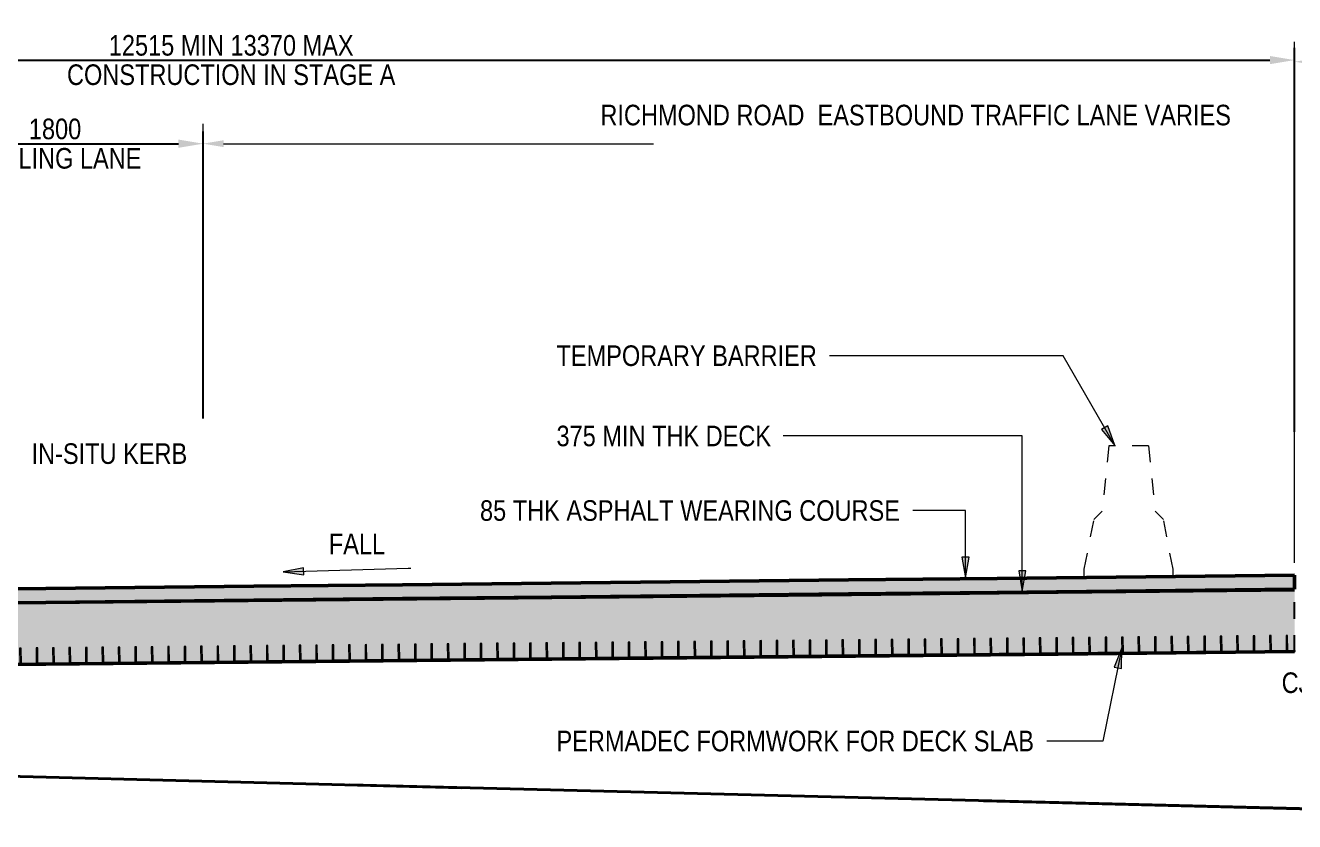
# Model space of a CAD drawing. Header units: metres. Extents: x -1693 to -1567, y 3 to 23.
# Drawn here: x -1685.65 to -1677.93, y 17.95 to 22.79 of the extents above; entities that cross this region are included whole.
import ezdxf

# ---------------------------------------------------------------- set-up
doc = ezdxf.new("R2010")
doc.units = ezdxf.units.M
doc.linetypes.add('DASHED2', pattern=[9.525, 6.35, -3.175])
doc.linetypes.add('JacobsDash', pattern=[0.0045, 0.003, -0.0015])
doc.layers.get('Defpoints').update_dxf_attribs({"color": 41})
for name, color, linetype, lineweight in [('D-BDGE', 7, 'Continuous', 13), ('D-BDGE-FLOOR', 7, 'Continuous', 50), ('D-BDGE-FLOOR-HID', 7, 'JacobsDash', 18), ('D-BDGE-FLOOR-PAT', 7, 'Continuous', 50), ('D-ENHA-TEXT', 7, 'Continuous', 9), ('D-ENHA-TEXT-DIMS', 7, 'Continuous', 9), ('Toposolid', 7, 'Continuous', 9)]:
    doc.layers.add(name, color=color, linetype=linetype, lineweight=lineweight)
doc.layers.add('D-BDGE-FRAMING', color=7, linetype='Continuous', lineweight=13, true_color=0x8c8cc6)
doc.styles.add('Arial Narrow', font='ARIALN.TTF', dxfattribs={"height": 0.125})
doc.dimstyles.new('____ddd____', dxfattribs={"dimscale": 0.3048, "dimtxt": 0.127929, "dimasz": 0.492126, "dimexe": 0.246063, "dimexo": 0.164042, "dimgap": 0.082021, "dimtad": 1, "dimdec": 0, "dimlfac": 1000, "dimzin": 0, "dimdsep": 46, "dimtxsty": 'Arial Narrow', "dimsah": 1, "dimcen": 0.09, "dimaunit": 1, "dimadec": 4, "dimazin": 0, "dimtfac": 1, "dimtdec": 4, "dimtix": 1, "dimtmove": 0, "dimatfit": 3, "dimfxl": 1, "dimtvp": 1, "dimtolj": 1, "dimtzin": 0, "dimarcsym": 2})
doc.dimstyles.new('Dimension_Standard_O__mm_', dxfattribs={"dimscale": 0.3048, "dimtxt": 0.127929, "dimasz": 0.410105, "dimexe": 0.393701, "dimexo": 0.246063, "dimgap": 0.246063, "dimtad": 1, "dimdec": 0, "dimlfac": 1000, "dimzin": 0, "dimdsep": 46, "dimtxsty": 'Arial Narrow', "dimsah": 1, "dimcen": 0.09, "dimaunit": 1, "dimadec": 4, "dimazin": 0, "dimtfac": 1, "dimtdec": 4, "dimtix": 1, "dimtmove": 0, "dimatfit": 3, "dimfxl": 1, "dimtvp": 1, "dimtfill": 1, "dimtolj": 1, "dimtzin": 0, "dimlwd": 18, "dimlwe": 18, "dimarcsym": 2})
doc.dimstyles.new('Dimension_Standard_O__mm__2', dxfattribs={"dimscale": 0.3048, "dimtxt": 0.127929, "dimasz": 0.410105, "dimexe": 0.393701, "dimexo": 0.246063, "dimgap": 0.246063, "dimtad": 1, "dimdec": 0, "dimlfac": 1000, "dimzin": 0, "dimdsep": 46, "dimtxsty": 'Arial Narrow', "dimsah": 1, "dimcen": 0.09, "dimaunit": 1, "dimadec": 4, "dimazin": 0, "dimtfac": 1, "dimtdec": 4, "dimtix": 1, "dimtmove": 2, "dimatfit": 3, "dimfxl": 1, "dimtvp": 1, "dimtfill": 1, "dimtolj": 1, "dimtzin": 0, "dimlwd": 18, "dimlwe": 18, "dimarcsym": 2})

# ---------------------------------------------------------------- blocks, each defined once
blk = doc.blocks.new('T2DPAA-T2D-PWA-GE-M3D-100001_RockLevels_rvt-1-DRG-2871022 - SECTION 1')
at = {"layer": 'Toposolid', "true_color": 0x8000ff}
blk.add_hatch(color=190, dxfattribs=at).paths.add_polyline_path([(-1675.9625, 17.9468), (-1674.1796, 17.9847), (-1664.3281, 18.4699), (-1659.2964, 18.4138), (-1656.9158, 18.4274), (-1653.7706, 18.5171), (-1653.7706, 18.5176), (-1656.9159, 18.4284), (-1659.3147, 18.415), (-1664.3338, 18.471), (-1674.1999, 17.9847), (-1675.9625, 17.9478), (-1677.3317, 18.0114), (-1689.3488, 18.3138), (-1691.2278, 18.7594), (-1693.0502, 18.1242), (-1693.0502, 18.1235), (-1691.2277, 18.7585), (-1689.3473, 18.3124), (-1677.3292, 18.0104), (-1675.9625, 17.9468)])
at = {"layer": 'Toposolid', "lineweight": 5, "true_color": 0x8000ff}
blk.add_hatch(color=190, dxfattribs=at).paths.add_polyline_path([(-1677.3308, 18.0114), (-1677.3394, 18.0119), (-1683.2303, 18.1597)])
at = {"layer": 'Toposolid', "color": 190, "linetype": 'DASHED2', "lineweight": 40, "true_color": 0x8000ff}
for p, q in [((-1677.3309, 18.0114), (-1689.3473, 18.3134)), ((-1689.3473, 18.3124), (-1677.3309, 18.0104))]:
    blk.add_line(p, q, dxfattribs=at)
blk = doc.blocks.new('07_STR_DPS_PermadecPanel - 07_STR_DPS_PermadecPanel-5973118-DRG-2871022 - SECTION 1')
at = {"layer": 'D-BDGE-FRAMING', "color": 7}
for p, q in [((-1685.6767, 19.0013), (-1685.6867, 19.0012)), ((-1685.6867, 19.0012), (-1685.6858, 18.9082)), ((-1685.6758, 18.9083), (-1685.6767, 19.0013)), ((-1685.5767, 19.0023), (-1685.5867, 19.0022)), ((-1685.5867, 19.0022), (-1685.5858, 18.9092)), ((-1685.5758, 18.9093), (-1685.5767, 19.0023)), ((-1685.4767, 19.0033), (-1685.4867, 19.0032)), ((-1685.4867, 19.0032), (-1685.4858, 18.9102)), ((-1685.4758, 18.9103), (-1685.4767, 19.0033)), ((-1685.3767, 19.0043), (-1685.3867, 19.0042)), ((-1685.3867, 19.0042), (-1685.3858, 18.9112)), ((-1685.3758, 18.9113), (-1685.3767, 19.0043)), ((-1685.2767, 19.0053), (-1685.2867, 19.0052)), ((-1685.2867, 19.0052), (-1685.2858, 18.9122)), ((-1685.2758, 18.9123), (-1685.2767, 19.0053)), ((-1685.1767, 19.0063), (-1685.1867, 19.0062)), ((-1685.1867, 19.0062), (-1685.1858, 18.9132)), ((-1685.1758, 18.9133), (-1685.1767, 19.0063)), ((-1685.6858, 18.9082), (-1685.7308, 18.9078)), ((-1685.5858, 18.9092), (-1685.6758, 18.9083)), ((-1685.4858, 18.9102), (-1685.5758, 18.9093)), ((-1685.3858, 18.9112), (-1685.4758, 18.9103)), ((-1685.2858, 18.9122), (-1685.3758, 18.9113)), ((-1685.1858, 18.9132), (-1685.2758, 18.9123)), ((-1685.1308, 18.9138), (-1685.1758, 18.9133)), ((-1685.1308, 18.9078), (-1685.1308, 18.9138)), ((-1685.7308, 18.9078), (-1685.7307, 18.9018)), ((-1685.7307, 18.9018), (-1685.1308, 18.9078))]:
    blk.add_line(p, q, dxfattribs=at)
blk = doc.blocks.new('07_STR_DPS_PermadecPanel - 07_STR_DPS_PermadecPanel-5973119-DRG-2871022 - SECTION 1')
at = {"layer": 'D-BDGE-FRAMING', "color": 7}
for p, q in [((-1685.0767, 19.0073), (-1685.0867, 19.0072)), ((-1685.0867, 19.0072), (-1685.0858, 18.9142)), ((-1685.0758, 18.9143), (-1685.0767, 19.0073)), ((-1684.9767, 19.0083), (-1684.9867, 19.0082)), ((-1684.9867, 19.0082), (-1684.9858, 18.9152)), ((-1684.9758, 18.9153), (-1684.9767, 19.0083)), ((-1684.8767, 19.0093), (-1684.8867, 19.0092)), ((-1684.8867, 19.0092), (-1684.8858, 18.9162)), ((-1684.8758, 18.9163), (-1684.8767, 19.0093)), ((-1684.7767, 19.0103), (-1684.7867, 19.0102)), ((-1684.7867, 19.0102), (-1684.7858, 18.9172)), ((-1684.7758, 18.9173), (-1684.7767, 19.0103)), ((-1684.6767, 19.0113), (-1684.6867, 19.0112)), ((-1684.6867, 19.0112), (-1684.6858, 18.9182)), ((-1684.6758, 18.9183), (-1684.6767, 19.0113)), ((-1684.5767, 19.0123), (-1684.5867, 19.0122)), ((-1684.5867, 19.0122), (-1684.5858, 18.9192)), ((-1684.5758, 18.9193), (-1684.5767, 19.0123)), ((-1685.0858, 18.9142), (-1685.1308, 18.9138)), ((-1685.1308, 18.9138), (-1685.1307, 18.9078)), ((-1685.1307, 18.9078), (-1684.5308, 18.9138)), ((-1684.9858, 18.9152), (-1685.0758, 18.9143)), ((-1684.8858, 18.9162), (-1684.9758, 18.9153)), ((-1684.7858, 18.9172), (-1684.8758, 18.9163)), ((-1684.6858, 18.9182), (-1684.7758, 18.9173)), ((-1684.5858, 18.9192), (-1684.6758, 18.9183)), ((-1684.5308, 18.9198), (-1684.5758, 18.9193)), ((-1684.5308, 18.9138), (-1684.5308, 18.9198))]:
    blk.add_line(p, q, dxfattribs=at)
blk = doc.blocks.new('07_STR_DPS_PermadecPanel - 07_STR_DPS_PermadecPanel-5973120-DRG-2871022 - SECTION 1')
at = {"layer": 'D-BDGE-FRAMING', "color": 7}
for p, q in [((-1684.4767, 19.0133), (-1684.4867, 19.0132)), ((-1684.4867, 19.0132), (-1684.4858, 18.9202)), ((-1684.4758, 18.9203), (-1684.4767, 19.0133)), ((-1684.3767, 19.0143), (-1684.3867, 19.0142)), ((-1684.3867, 19.0142), (-1684.3858, 18.9212)), ((-1684.3758, 18.9213), (-1684.3767, 19.0143)), ((-1684.2767, 19.0153), (-1684.2867, 19.0152)), ((-1684.2867, 19.0152), (-1684.2858, 18.9222)), ((-1684.2758, 18.9223), (-1684.2767, 19.0153)), ((-1684.1767, 19.0163), (-1684.1867, 19.0162)), ((-1684.1867, 19.0162), (-1684.1858, 18.9232)), ((-1684.1758, 18.9233), (-1684.1767, 19.0163)), ((-1684.0767, 19.0173), (-1684.0867, 19.0172)), ((-1684.0867, 19.0172), (-1684.0858, 18.9242)), ((-1684.0758, 18.9243), (-1684.0767, 19.0173)), ((-1683.9767, 19.0183), (-1683.9867, 19.0182)), ((-1683.9867, 19.0182), (-1683.9858, 18.9252)), ((-1683.9758, 18.9253), (-1683.9767, 19.0183)), ((-1684.4858, 18.9202), (-1684.5308, 18.9197)), ((-1684.5308, 18.9197), (-1684.5307, 18.9137)), ((-1684.5307, 18.9137), (-1683.9308, 18.9197)), ((-1684.3858, 18.9212), (-1684.4758, 18.9203)), ((-1684.2858, 18.9222), (-1684.3758, 18.9213)), ((-1684.1858, 18.9232), (-1684.2758, 18.9223)), ((-1684.0858, 18.9242), (-1684.1758, 18.9233)), ((-1683.9858, 18.9252), (-1684.0758, 18.9243)), ((-1683.9308, 18.9257), (-1683.9758, 18.9253)), ((-1683.9308, 18.9197), (-1683.9308, 18.9257))]:
    blk.add_line(p, q, dxfattribs=at)
blk = doc.blocks.new('07_STR_DPS_PermadecPanel - 07_STR_DPS_PermadecPanel-V7-DRG-2871022 - SECTION 1')
at = {"layer": 'D-BDGE-FRAMING', "color": 7}
for p, q in [((-1683.8767, 19.0193), (-1683.8867, 19.0192)), ((-1683.8867, 19.0192), (-1683.8858, 18.9262)), ((-1683.8758, 18.9263), (-1683.8767, 19.0193)), ((-1683.7767, 19.0203), (-1683.7867, 19.0202)), ((-1683.7867, 19.0202), (-1683.7858, 18.9272)), ((-1683.7758, 18.9273), (-1683.7767, 19.0203)), ((-1683.6767, 19.0212), (-1683.6867, 19.0211)), ((-1683.6867, 19.0211), (-1683.6858, 18.9282)), ((-1683.6758, 18.9283), (-1683.6767, 19.0212)), ((-1683.5767, 19.0222), (-1683.5867, 19.0221)), ((-1683.5867, 19.0221), (-1683.5858, 18.9292)), ((-1683.5758, 18.9293), (-1683.5767, 19.0222)), ((-1683.4767, 19.0232), (-1683.4867, 19.0231)), ((-1683.4867, 19.0231), (-1683.4858, 18.9301)), ((-1683.4758, 18.9302), (-1683.4767, 19.0232)), ((-1683.3767, 19.0242), (-1683.3867, 19.0241)), ((-1683.3867, 19.0241), (-1683.3858, 18.9311)), ((-1683.3758, 18.9312), (-1683.3767, 19.0242)), ((-1683.8858, 18.9262), (-1683.9308, 18.9257)), ((-1683.9308, 18.9257), (-1683.9307, 18.9197)), ((-1683.9307, 18.9197), (-1683.3307, 18.9257)), ((-1683.7858, 18.9272), (-1683.8758, 18.9263)), ((-1683.6858, 18.9282), (-1683.7758, 18.9273)), ((-1683.5858, 18.9292), (-1683.6758, 18.9283)), ((-1683.4858, 18.9301), (-1683.5758, 18.9293)), ((-1683.3858, 18.9311), (-1683.4758, 18.9302)), ((-1683.3308, 18.9317), (-1683.3758, 18.9312)), ((-1683.3307, 18.9257), (-1683.3308, 18.9317))]:
    blk.add_line(p, q, dxfattribs=at)
blk = doc.blocks.new('07_STR_DPS_PermadecPanel - 07_STR_DPS_PermadecPanel-5973121-DRG-2871022 - SECTION 1')
at = {"layer": 'D-BDGE-FRAMING', "color": 7}
for p, q in [((-1683.2767, 19.0254), (-1683.2867, 19.0253)), ((-1683.2867, 19.0253), (-1683.2858, 18.9323)), ((-1683.2758, 18.9324), (-1683.2767, 19.0254)), ((-1683.1767, 19.0264), (-1683.1867, 19.0263)), ((-1683.1867, 19.0263), (-1683.1858, 18.9333)), ((-1683.1758, 18.9334), (-1683.1767, 19.0264)), ((-1683.0767, 19.0274), (-1683.0867, 19.0273)), ((-1683.0867, 19.0273), (-1683.0858, 18.9343)), ((-1683.0758, 18.9344), (-1683.0767, 19.0274)), ((-1682.9767, 19.0284), (-1682.9867, 19.0283)), ((-1682.9867, 19.0283), (-1682.9858, 18.9353)), ((-1682.9758, 18.9354), (-1682.9767, 19.0284)), ((-1682.8767, 19.0294), (-1682.8867, 19.0293)), ((-1682.8867, 19.0293), (-1682.8858, 18.9363)), ((-1682.8758, 18.9364), (-1682.8767, 19.0294)), ((-1682.7767, 19.0304), (-1682.7867, 19.0303)), ((-1682.7867, 19.0303), (-1682.7858, 18.9373)), ((-1682.7758, 18.9374), (-1682.7767, 19.0304)), ((-1683.2858, 18.9323), (-1683.3308, 18.9318)), ((-1683.3308, 18.9318), (-1683.3307, 18.9258)), ((-1683.3307, 18.9258), (-1682.7307, 18.9318)), ((-1683.1858, 18.9333), (-1683.2758, 18.9324)), ((-1683.0858, 18.9343), (-1683.1758, 18.9334)), ((-1682.9858, 18.9353), (-1683.0758, 18.9344)), ((-1682.8858, 18.9363), (-1682.9758, 18.9354)), ((-1682.7858, 18.9373), (-1682.8758, 18.9364)), ((-1682.7308, 18.9378), (-1682.7758, 18.9374)), ((-1682.7307, 18.9318), (-1682.7308, 18.9378))]:
    blk.add_line(p, q, dxfattribs=at)
blk = doc.blocks.new('07_STR_DPS_PermadecPanel - 07_STR_DPS_PermadecPanel-5973122-DRG-2871022 - SECTION 1')
at = {"layer": 'D-BDGE-FRAMING', "color": 7}
for p, q in [((-1682.6767, 19.0313), (-1682.6867, 19.0312)), ((-1682.6867, 19.0312), (-1682.6858, 18.9382)), ((-1682.6758, 18.9383), (-1682.6767, 19.0313)), ((-1682.5767, 19.0323), (-1682.5867, 19.0322)), ((-1682.5867, 19.0322), (-1682.5858, 18.9392)), ((-1682.5758, 18.9393), (-1682.5767, 19.0323)), ((-1682.4767, 19.0333), (-1682.4867, 19.0332)), ((-1682.4867, 19.0332), (-1682.4858, 18.9402)), ((-1682.4758, 18.9403), (-1682.4767, 19.0333)), ((-1682.3767, 19.0343), (-1682.3867, 19.0342)), ((-1682.3867, 19.0342), (-1682.3858, 18.9412)), ((-1682.3758, 18.9413), (-1682.3767, 19.0343)), ((-1682.2767, 19.0353), (-1682.2867, 19.0352)), ((-1682.2867, 19.0352), (-1682.2858, 18.9422)), ((-1682.2758, 18.9423), (-1682.2767, 19.0353)), ((-1682.1767, 19.0363), (-1682.1867, 19.0362)), ((-1682.1867, 19.0362), (-1682.1858, 18.9432)), ((-1682.1758, 18.9433), (-1682.1767, 19.0363)), ((-1682.6858, 18.9382), (-1682.7308, 18.9378)), ((-1682.7308, 18.9378), (-1682.7307, 18.9318)), ((-1682.7307, 18.9318), (-1682.1307, 18.9378)), ((-1682.5858, 18.9392), (-1682.6758, 18.9383)), ((-1682.4858, 18.9402), (-1682.5758, 18.9393)), ((-1682.3858, 18.9412), (-1682.4758, 18.9403)), ((-1682.2858, 18.9422), (-1682.3758, 18.9413)), ((-1682.1858, 18.9432), (-1682.2758, 18.9423)), ((-1682.1308, 18.9438), (-1682.1758, 18.9433)), ((-1682.1307, 18.9378), (-1682.1308, 18.9438))]:
    blk.add_line(p, q, dxfattribs=at)
blk = doc.blocks.new('07_STR_DPS_PermadecPanel - 07_STR_DPS_PermadecPanel-V8-DRG-2871022 - SECTION 1')
at = {"layer": 'D-BDGE-FRAMING', "color": 7}
for p, q in [((-1682.0767, 19.0373), (-1682.0867, 19.0372)), ((-1682.0867, 19.0372), (-1682.0858, 18.9442)), ((-1682.0758, 18.9443), (-1682.0767, 19.0373)), ((-1681.9767, 19.0383), (-1681.9867, 19.0382)), ((-1681.9867, 19.0382), (-1681.9858, 18.9452)), ((-1681.9758, 18.9453), (-1681.9767, 19.0383)), ((-1681.8767, 19.0393), (-1681.8867, 19.0392)), ((-1681.8867, 19.0392), (-1681.8858, 18.9462)), ((-1681.8758, 18.9463), (-1681.8767, 19.0393)), ((-1681.7767, 19.0403), (-1681.7867, 19.0402)), ((-1681.7867, 19.0402), (-1681.7858, 18.9472)), ((-1681.7758, 18.9473), (-1681.7767, 19.0403)), ((-1681.6767, 19.0413), (-1681.6867, 19.0412)), ((-1681.6867, 19.0412), (-1681.6858, 18.9482)), ((-1681.6758, 18.9483), (-1681.6767, 19.0413)), ((-1681.5767, 19.0423), (-1681.5867, 19.0422)), ((-1681.5867, 19.0422), (-1681.5858, 18.9492)), ((-1681.5758, 18.9493), (-1681.5767, 19.0423)), ((-1682.0858, 18.9442), (-1682.1308, 18.9438)), ((-1682.1308, 18.9438), (-1682.1307, 18.9378)), ((-1682.1307, 18.9378), (-1681.5307, 18.9438)), ((-1681.9858, 18.9452), (-1682.0758, 18.9443)), ((-1681.8858, 18.9462), (-1681.9758, 18.9453)), ((-1681.7858, 18.9472), (-1681.8758, 18.9463)), ((-1681.6858, 18.9482), (-1681.7758, 18.9473)), ((-1681.5858, 18.9492), (-1681.6758, 18.9483)), ((-1681.5308, 18.9498), (-1681.5758, 18.9493)), ((-1681.5307, 18.9438), (-1681.5308, 18.9498))]:
    blk.add_line(p, q, dxfattribs=at)
blk = doc.blocks.new('07_STR_DPS_PermadecPanel - 07_STR_DPS_PermadecPanel-5973123-DRG-2871022 - SECTION 1')
at = {"layer": 'D-BDGE-FRAMING', "color": 7}
for p, q in [((-1681.4767, 19.0435), (-1681.4867, 19.0434)), ((-1681.4867, 19.0434), (-1681.4858, 18.9504)), ((-1681.4758, 18.9505), (-1681.4767, 19.0435)), ((-1681.3767, 19.0445), (-1681.3867, 19.0444)), ((-1681.3867, 19.0444), (-1681.3858, 18.9514)), ((-1681.3758, 18.9515), (-1681.3767, 19.0445)), ((-1681.2767, 19.0455), (-1681.2867, 19.0454)), ((-1681.2867, 19.0454), (-1681.2858, 18.9524)), ((-1681.2758, 18.9525), (-1681.2767, 19.0455)), ((-1681.1767, 19.0465), (-1681.1867, 19.0464)), ((-1681.1867, 19.0464), (-1681.1858, 18.9534)), ((-1681.1758, 18.9535), (-1681.1767, 19.0465)), ((-1681.0767, 19.0475), (-1681.0867, 19.0474)), ((-1681.0867, 19.0474), (-1681.0858, 18.9544)), ((-1681.0758, 18.9545), (-1681.0767, 19.0475)), ((-1680.9767, 19.0485), (-1680.9867, 19.0484)), ((-1680.9867, 19.0484), (-1680.9858, 18.9554)), ((-1680.9758, 18.9555), (-1680.9767, 19.0485)), ((-1681.4858, 18.9504), (-1681.5308, 18.95)), ((-1681.5308, 18.95), (-1681.5307, 18.944)), ((-1681.5307, 18.944), (-1680.9307, 18.95)), ((-1681.3858, 18.9514), (-1681.4758, 18.9505)), ((-1681.2858, 18.9524), (-1681.3758, 18.9515)), ((-1681.1858, 18.9534), (-1681.2758, 18.9525)), ((-1681.0858, 18.9544), (-1681.1758, 18.9535)), ((-1680.9858, 18.9554), (-1681.0758, 18.9545)), ((-1680.9308, 18.956), (-1680.9758, 18.9555)), ((-1680.9307, 18.95), (-1680.9308, 18.956))]:
    blk.add_line(p, q, dxfattribs=at)
blk = doc.blocks.new('07_STR_DPS_PermadecPanel - 07_STR_DPS_PermadecPanel-5973124-DRG-2871022 - SECTION 1')
at = {"layer": 'D-BDGE-FRAMING', "color": 7}
for p, q in [((-1680.8767, 19.0494), (-1680.8867, 19.0493)), ((-1680.8867, 19.0493), (-1680.8858, 18.9563)), ((-1680.8758, 18.9564), (-1680.8767, 19.0494)), ((-1680.7767, 19.0504), (-1680.7867, 19.0503)), ((-1680.7867, 19.0503), (-1680.7858, 18.9573)), ((-1680.7758, 18.9574), (-1680.7767, 19.0504)), ((-1680.6767, 19.0514), (-1680.6867, 19.0513)), ((-1680.6867, 19.0513), (-1680.6858, 18.9583)), ((-1680.6758, 18.9584), (-1680.6767, 19.0514)), ((-1680.5767, 19.0524), (-1680.5867, 19.0523)), ((-1680.5867, 19.0523), (-1680.5858, 18.9593)), ((-1680.5758, 18.9594), (-1680.5767, 19.0524)), ((-1680.4767, 19.0534), (-1680.4867, 19.0533)), ((-1680.4867, 19.0533), (-1680.4858, 18.9603)), ((-1680.4758, 18.9604), (-1680.4767, 19.0534)), ((-1680.3767, 19.0544), (-1680.3867, 19.0543)), ((-1680.3867, 19.0543), (-1680.3858, 18.9613)), ((-1680.3758, 18.9614), (-1680.3767, 19.0544)), ((-1680.8858, 18.9563), (-1680.9308, 18.9558)), ((-1680.9308, 18.9558), (-1680.9307, 18.9498)), ((-1680.9307, 18.9498), (-1680.3307, 18.9558)), ((-1680.7858, 18.9573), (-1680.8758, 18.9564)), ((-1680.6858, 18.9583), (-1680.7758, 18.9574)), ((-1680.5858, 18.9593), (-1680.6758, 18.9584)), ((-1680.4858, 18.9603), (-1680.5758, 18.9594)), ((-1680.3858, 18.9613), (-1680.4758, 18.9604)), ((-1680.3308, 18.9618), (-1680.3758, 18.9614)), ((-1680.3307, 18.9558), (-1680.3308, 18.9618))]:
    blk.add_line(p, q, dxfattribs=at)
blk = doc.blocks.new('07_STR_DPS_PermadecPanel - 07_STR_DPS_PermadecPanel-V9-DRG-2871022 - SECTION 1')
at = {"layer": 'D-BDGE-FRAMING', "color": 7}
for p, q in [((-1680.2767, 19.0554), (-1680.2867, 19.0553)), ((-1680.2867, 19.0553), (-1680.2858, 18.9623)), ((-1680.2758, 18.9624), (-1680.2767, 19.0554)), ((-1680.1767, 19.0564), (-1680.1867, 19.0563)), ((-1680.1867, 19.0563), (-1680.1858, 18.9633)), ((-1680.1758, 18.9634), (-1680.1767, 19.0564)), ((-1680.0767, 19.0574), (-1680.0867, 19.0573)), ((-1680.0867, 19.0573), (-1680.0858, 18.9643)), ((-1680.0758, 18.9644), (-1680.0767, 19.0574)), ((-1679.9767, 19.0584), (-1679.9867, 19.0583)), ((-1679.9867, 19.0583), (-1679.9858, 18.9653)), ((-1679.9758, 18.9654), (-1679.9767, 19.0584)), ((-1679.8767, 19.0594), (-1679.8867, 19.0593)), ((-1679.8867, 19.0593), (-1679.8858, 18.9663)), ((-1679.8758, 18.9664), (-1679.8767, 19.0594)), ((-1679.7767, 19.0604), (-1679.7867, 19.0603)), ((-1679.7867, 19.0603), (-1679.7858, 18.9673)), ((-1679.7758, 18.9674), (-1679.7767, 19.0604)), ((-1680.2858, 18.9623), (-1680.3308, 18.9618)), ((-1680.3308, 18.9618), (-1680.3307, 18.9558)), ((-1680.3307, 18.9558), (-1679.7307, 18.9618)), ((-1680.1858, 18.9633), (-1680.2758, 18.9624)), ((-1680.0858, 18.9643), (-1680.1758, 18.9634)), ((-1679.9858, 18.9653), (-1680.0758, 18.9644)), ((-1679.8858, 18.9663), (-1679.9758, 18.9654)), ((-1679.7858, 18.9673), (-1679.8758, 18.9664)), ((-1679.7308, 18.9678), (-1679.7758, 18.9674)), ((-1679.7307, 18.9618), (-1679.7308, 18.9678))]:
    blk.add_line(p, q, dxfattribs=at)
blk = doc.blocks.new('07_STR_DPS_PermadecPanel - 07_STR_DPS_PermadecPanel-V10-DRG-2871022 - SECTION 1')
at = {"layer": 'D-BDGE-FRAMING', "color": 7}
for p, q in [((-1679.4767, 19.0633), (-1679.4867, 19.0632)), ((-1679.4867, 19.0632), (-1679.4858, 18.9702)), ((-1679.4758, 18.9703), (-1679.4767, 19.0633)), ((-1679.3767, 19.0643), (-1679.3867, 19.0642)), ((-1679.3867, 19.0642), (-1679.3858, 18.9712)), ((-1679.3758, 18.9713), (-1679.3767, 19.0643)), ((-1679.2767, 19.0653), (-1679.2867, 19.0652)), ((-1679.2867, 19.0652), (-1679.2858, 18.9722)), ((-1679.2758, 18.9723), (-1679.2767, 19.0653)), ((-1679.1767, 19.0663), (-1679.1867, 19.0662)), ((-1679.1867, 19.0662), (-1679.1858, 18.9732)), ((-1679.1758, 18.9733), (-1679.1767, 19.0663)), ((-1679.6767, 19.0613), (-1679.6867, 19.0612)), ((-1679.6867, 19.0612), (-1679.6858, 18.9682)), ((-1679.6758, 18.9683), (-1679.6767, 19.0613)), ((-1679.5767, 19.0623), (-1679.5867, 19.0622)), ((-1679.5867, 19.0622), (-1679.5858, 18.9692)), ((-1679.5758, 18.9693), (-1679.5767, 19.0623)), ((-1679.6858, 18.9682), (-1679.7308, 18.9677)), ((-1679.7308, 18.9677), (-1679.7307, 18.9617)), ((-1679.7307, 18.9617), (-1679.1307, 18.9677)), ((-1679.5858, 18.9692), (-1679.6758, 18.9683)), ((-1679.4858, 18.9702), (-1679.5758, 18.9693)), ((-1679.3858, 18.9712), (-1679.4758, 18.9703)), ((-1679.2858, 18.9722), (-1679.3758, 18.9713)), ((-1679.1858, 18.9732), (-1679.2758, 18.9723)), ((-1679.1308, 18.9737), (-1679.1758, 18.9733)), ((-1679.1307, 18.9677), (-1679.1308, 18.9737))]:
    blk.add_line(p, q, dxfattribs=at)
blk = doc.blocks.new('07_STR_DPS_PermadecPanel - 07_STR_DPS_PermadecPanel-5973125-DRG-2871022 - SECTION 1')
at = {"layer": 'D-BDGE-FRAMING', "color": 7}
for p, q in [((-1679.0767, 19.0674), (-1679.0867, 19.0673)), ((-1679.0867, 19.0673), (-1679.0858, 18.9743)), ((-1679.0758, 18.9744), (-1679.0767, 19.0674)), ((-1678.9767, 19.0684), (-1678.9867, 19.0683)), ((-1678.9867, 19.0683), (-1678.9858, 18.9753)), ((-1678.9758, 18.9754), (-1678.9767, 19.0684)), ((-1678.8767, 19.0694), (-1678.8867, 19.0693)), ((-1678.8867, 19.0693), (-1678.8858, 18.9763)), ((-1678.8758, 18.9764), (-1678.8767, 19.0694)), ((-1678.7767, 19.0704), (-1678.7867, 19.0703)), ((-1678.7867, 19.0703), (-1678.7858, 18.9773)), ((-1678.7758, 18.9774), (-1678.7767, 19.0704)), ((-1678.6767, 19.0714), (-1678.6867, 19.0713)), ((-1678.6867, 19.0713), (-1678.6858, 18.9783)), ((-1678.6758, 18.9784), (-1678.6767, 19.0714)), ((-1678.5767, 19.0724), (-1678.5867, 19.0723)), ((-1678.5867, 19.0723), (-1678.5858, 18.9793)), ((-1678.5758, 18.9794), (-1678.5767, 19.0724)), ((-1679.0858, 18.9743), (-1679.1308, 18.9738)), ((-1679.1308, 18.9738), (-1679.1307, 18.9678)), ((-1679.1307, 18.9678), (-1678.5307, 18.9738)), ((-1678.9858, 18.9753), (-1679.0758, 18.9744)), ((-1678.8858, 18.9763), (-1678.9758, 18.9754)), ((-1678.7858, 18.9773), (-1678.8758, 18.9764)), ((-1678.6858, 18.9783), (-1678.7758, 18.9774)), ((-1678.5858, 18.9793), (-1678.6758, 18.9784)), ((-1678.5308, 18.9798), (-1678.5758, 18.9794)), ((-1678.5307, 18.9738), (-1678.5308, 18.9798))]:
    blk.add_line(p, q, dxfattribs=at)
blk = doc.blocks.new('07_STR_DPS_PermadecPanel - 07_STR_DPS_PermadecPanel-V11-DRG-2871022 - SECTION 1')
at = {"layer": 'D-BDGE-FRAMING', "color": 7}
for p, q in [((-1678.4767, 19.0734), (-1678.4867, 19.0733)), ((-1678.4867, 19.0733), (-1678.4858, 18.9803)), ((-1678.4758, 18.9804), (-1678.4767, 19.0734)), ((-1678.3767, 19.0744), (-1678.3867, 19.0743)), ((-1678.3867, 19.0743), (-1678.3858, 18.9813)), ((-1678.3758, 18.9814), (-1678.3767, 19.0744)), ((-1678.2767, 19.0754), (-1678.2867, 19.0753)), ((-1678.2867, 19.0753), (-1678.2858, 18.9823)), ((-1678.2758, 18.9824), (-1678.2767, 19.0754)), ((-1678.1767, 19.0764), (-1678.1867, 19.0763)), ((-1678.1867, 19.0763), (-1678.1858, 18.9833)), ((-1678.1758, 18.9834), (-1678.1767, 19.0764)), ((-1678.0767, 19.0774), (-1678.0867, 19.0773)), ((-1678.0867, 19.0773), (-1678.0858, 18.9843)), ((-1678.0758, 18.9844), (-1678.0767, 19.0774)), ((-1677.9767, 19.0784), (-1677.9867, 19.0783)), ((-1677.9867, 19.0783), (-1677.9858, 18.9853)), ((-1677.9758, 18.9854), (-1677.9767, 19.0784)), ((-1677.9858, 18.9853), (-1678.0758, 18.9844)), ((-1677.9308, 18.9858), (-1677.9758, 18.9854)), ((-1677.9307, 18.9798), (-1677.9308, 18.9858)), ((-1678.4858, 18.9803), (-1678.5308, 18.9798)), ((-1678.5308, 18.9798), (-1678.5307, 18.9738)), ((-1678.5307, 18.9738), (-1677.9307, 18.9798)), ((-1678.3858, 18.9813), (-1678.4758, 18.9804)), ((-1678.2858, 18.9823), (-1678.3758, 18.9814)), ((-1678.1858, 18.9833), (-1678.2758, 18.9824)), ((-1678.0858, 18.9843), (-1678.1758, 18.9834))]:
    blk.add_line(p, q, dxfattribs=at)
blk = doc.blocks.new('DIMBLOCK3-DRG-2871022 - SECTION 1')
at = {"layer": 'D-ENHA-TEXT-DIMS', "color": 0, "lineweight": 18, "transparency": 16777216}
for p, q in [((-1684.5714, 20.3967), (-1684.5714, 22.1869)), ((-1674.4417, 22.0182), (-1674.4417, 22.1869)), ((-1684.4464, 22.0669), (-1681.832, 22.0669)), ((-1674.5667, 22.0669), (-1677.8661, 22.0669))]:
    blk.add_line(p, q, dxfattribs=at)
at = {"layer": 'D-ENHA-TEXT-DIMS', "color": 0, "transparency": 16777216}
for points in [[(-1684.4464, 22.0877), (-1684.4464, 22.046), (-1684.5714, 22.0669)], [(-1674.5667, 22.0877), (-1674.5667, 22.046), (-1674.4417, 22.0669)]]:
    blk.add_solid(points, dxfattribs=at)
at = {"layer": 'Defpoints', "color": 0, "transparency": 16777216}
for p in [(-1674.4417, 22.0669), (-1674.4417, 21.9432), (-1684.5714, 20.3217)]:
    blk.add_point(p, dxfattribs=at)
at = {"layer": 'D-ENHA-TEXT-DIMS', "color": 0, "lineweight": 18, "transparency": 16777216, "insert": (-1682.1554, 22.3034), "char_height": 0.125, "width": 4.61275, "attachment_point": 1, "line_spacing_factor": 0.974696, "style": 'Arial Narrow', "bg_fill": 3, "box_fill_scale": 1.1, "bg_fill_color": 256, "bg_fill_true_color": 13158600, "bg_fill_transparency": 0}
blk.add_mtext('\\A1;RICHMOND ROAD  EASTBOUND TRAFFIC LANE VARIES', dxfattribs=at)
blk = doc.blocks.new('DIMBLOCK4-DRG-2871022 - SECTION 1')
at = {"layer": 'D-ENHA-TEXT-DIMS', "color": 0, "lineweight": -2, "transparency": 16777216}
for p, q in [((-1686.3714, 20.3956), (-1686.3714, 22.1418)), ((-1684.5714, 20.3967), (-1684.5714, 22.1418)), ((-1686.2214, 22.0668), (-1684.7214, 22.0668))]:
    blk.add_line(p, q, dxfattribs=at)
at = {"layer": 'D-ENHA-TEXT-DIMS', "color": 0, "transparency": 16777216}
for points in [[(-1686.2214, 22.0918), (-1686.2214, 22.0418), (-1686.3714, 22.0668)], [(-1684.7214, 22.0918), (-1684.7214, 22.0418), (-1684.5714, 22.0668)]]:
    blk.add_solid(points, dxfattribs=at)
at = {"layer": 'Defpoints', "color": 0, "transparency": 16777216}
for p in [(-1684.5714, 22.0668), (-1686.3714, 20.3456), (-1684.5714, 20.3467)]:
    blk.add_point(p, dxfattribs=at)
at = {"layer": 'D-ENHA-TEXT-DIMS', "color": 0, "transparency": 16777216, "char_height": 0.125, "width": 1.262232, "attachment_point": 5, "style": 'Arial Narrow'}
for s, insert in [('\\A1;1800', (-1685.4714, 22.1556)), ('\\A1;CYCLING LANE', (-1685.4714, 21.9771))]:
    blk.add_mtext(s, dxfattribs=dict(at, insert=insert))
blk = doc.blocks.new('DIMBLOCK7-DRG-2871022 - SECTION 1')
at = {"layer": 'D-ENHA-TEXT-DIMS', "color": 0, "lineweight": -2, "transparency": 16777216}
for p, q in [((-1690.8666, 20.9028), (-1690.8666, 22.6499)), ((-1677.9343, 20.3163), (-1677.9343, 22.6499)), ((-1690.7166, 22.5749), (-1678.0843, 22.5749))]:
    blk.add_line(p, q, dxfattribs=at)
at = {"layer": 'D-ENHA-TEXT-DIMS', "color": 0, "transparency": 16777216}
for points in [[(-1690.7166, 22.5999), (-1690.7166, 22.5499), (-1690.8666, 22.5749)], [(-1678.0843, 22.5999), (-1678.0843, 22.5499), (-1677.9343, 22.5749)]]:
    blk.add_solid(points, dxfattribs=at)
at = {"layer": 'Defpoints', "color": 0, "transparency": 16777216}
for p in [(-1677.9343, 22.5749), (-1690.8666, 20.8528), (-1677.9343, 20.2663)]:
    blk.add_point(p, dxfattribs=at)
at = {"layer": 'D-ENHA-TEXT-DIMS', "color": 0, "transparency": 16777216, "char_height": 0.125, "width": 2.402626, "attachment_point": 5, "style": 'Arial Narrow'}
for s, insert in [('\\A1;12515 MIN 13370 MAX', (-1684.4005, 22.6637)), ('\\A1;CONSTRUCTION IN STAGE A', (-1684.4005, 22.4852))]:
    blk.add_mtext(s, dxfattribs=dict(at, insert=insert))
blk = doc.blocks.new('DIMBLOCK14-DRG-2871022 - SECTION 1')
at = {"layer": 'D-ENHA-TEXT-DIMS', "color": 0, "lineweight": 18, "transparency": 16777216}
for p, q in [((-1677.9343, 19.5189), (-1677.9343, 22.6849)), ((-1655.5445, 21.48), (-1655.5445, 22.6849)), ((-1655.6695, 22.5649), (-1677.8093, 22.5649))]:
    blk.add_line(p, q, dxfattribs=at)
at = {"layer": 'D-ENHA-TEXT-DIMS', "color": 0, "transparency": 16777216}
for points in [[(-1677.8093, 22.5857), (-1677.8093, 22.544), (-1677.9343, 22.5649)], [(-1655.6695, 22.5857), (-1655.6695, 22.544), (-1655.5445, 22.5649)]]:
    blk.add_solid(points, dxfattribs=at)
at = {"layer": 'Defpoints', "color": 0, "transparency": 16777216}
for p in [(-1677.9343, 22.5649), (-1655.5445, 21.405), (-1677.9343, 19.4439)]:
    blk.add_point(p, dxfattribs=at)
at = {"layer": 'D-ENHA-TEXT-DIMS', "color": 0, "lineweight": 18, "transparency": 16777216, "char_height": 0.125, "width": 2.402626, "attachment_point": 5, "style": 'Arial Narrow', "bg_fill": 3, "box_fill_scale": 1.1, "bg_fill_color": 256, "bg_fill_true_color": 13158600, "bg_fill_transparency": 0}
for s, insert in [('\\A1;22390', (-1666.7394, 22.7037)), ('\\A1;CONSTRUCTION IN STAGE B', (-1666.7394, 22.4252))]:
    blk.add_mtext(s, dxfattribs=dict(at, insert=insert))

msp = doc.modelspace()

# ---------------------------------------------------------------- hatches: boundary and pattern name
at = {"layer": 'D-BDGE-FLOOR-PAT', "true_color": 0xc0c0c0}
msp.add_hatch(color=9, dxfattribs=at).paths.add_polyline_path([(-1686.0713, 19.2733), (-1685.0715, 19.2836), (-1677.9343, 19.3589), (-1677.9343, 19.4439), (-1686.0713, 19.3581), (-1686.0713, 19.2828)])
h = msp.add_hatch(color=9, dxfattribs=at)
h.paths.add_polyline_path([(-1690.8666, 18.8504), (-1677.9343, 18.9796), (-1677.9343, 19.3546), (-1690.2663, 19.2314), (-1690.2613, 19.203), (-1690.8576, 19.1971), (-1690.8576, 19.2255), (-1690.8666, 19.2254), (-1690.8666, 19.1971)])
h.paths.add_polyline_path([(-1689.5586, 19.0101), (-1689.5706, 19.0132), (-1689.579, 19.0174), (-1689.5873, 19.0245), (-1689.5936, 19.0333), (-1689.5978, 19.0448), (-1689.5989, 19.0556), (-1689.5974, 19.0663), (-1689.5934, 19.0764), (-1689.587, 19.0852), (-1689.5786, 19.0923), (-1689.5686, 19.0972), (-1689.56, 19.0994), (-1689.5484, 19.0994), (-1689.5372, 19.0965), (-1689.5276, 19.0913), (-1689.5196, 19.0839), (-1689.5136, 19.0747), (-1689.5102, 19.0663), (-1689.5087, 19.0556), (-1689.5099, 19.0448), (-1689.5136, 19.0346), (-1689.5212, 19.0242), (-1689.5276, 19.0182), (-1689.5392, 19.0125), (-1689.5477, 19.0103)])
h.paths.add_polyline_path([(-1689.7093, 19.0101), (-1689.7199, 19.0125), (-1689.7296, 19.0174), (-1689.7379, 19.0245), (-1689.7442, 19.0333), (-1689.7483, 19.0434), (-1689.7497, 19.0541), (-1689.7483, 19.0659), (-1689.7442, 19.0761), (-1689.7379, 19.085), (-1689.7296, 19.0921), (-1689.7213, 19.0967), (-1689.7107, 19.0994), (-1689.699, 19.0994), (-1689.6879, 19.0965), (-1689.6783, 19.0913), (-1689.6703, 19.0839), (-1689.6642, 19.0747), (-1689.6607, 19.0649), (-1689.6595, 19.0541), (-1689.661, 19.0434), (-1689.6651, 19.0333), (-1689.6715, 19.0245), (-1689.6798, 19.0174), (-1689.6899, 19.0125), (-1689.6984, 19.0103)])
h.paths.add_polyline_path([(-1689.053, 19.0261), (-1689.067, 19.0276), (-1689.0799, 19.0323), (-1689.0915, 19.04), (-1689.1009, 19.0502), (-1689.1076, 19.0624), (-1689.1111, 19.0758), (-1689.1111, 19.0906), (-1689.1076, 19.1044), (-1689.1009, 19.1167), (-1689.0915, 19.127), (-1689.0799, 19.1348), (-1689.0668, 19.1395), (-1689.0548, 19.1411), (-1689.041, 19.1397), (-1689.0279, 19.135), (-1689.0163, 19.1273), (-1689.0059, 19.1151), (-1689.0002, 19.1046), (-1688.9967, 19.0911), (-1688.9966, 19.0773), (-1688.9997, 19.0639), (-1689.0059, 19.0517), (-1689.0163, 19.0402), (-1689.0279, 19.0325), (-1689.0392, 19.028), (-1689.0421, 19.0276)])
h.paths.add_polyline_path([(-1688.8873, 19.0276), (-1688.9013, 19.0292), (-1688.9159, 19.0349), (-1688.9272, 19.043), (-1688.9352, 19.0517), (-1688.9419, 19.0641), (-1688.9454, 19.0776), (-1688.9456, 19.0915), (-1688.9424, 19.1049), (-1688.9362, 19.1171), (-1688.9258, 19.1285), (-1688.9159, 19.1356), (-1688.9029, 19.1407), (-1688.8891, 19.1426), (-1688.8753, 19.1412), (-1688.8622, 19.1365), (-1688.8492, 19.1273), (-1688.8402, 19.1167), (-1688.8345, 19.1061), (-1688.831, 19.0926), (-1688.8309, 19.0788), (-1688.834, 19.0654), (-1688.8402, 19.0532), (-1688.8506, 19.0417), (-1688.8622, 19.034), (-1688.8735, 19.0295), (-1688.8768, 19.0291)])
h.paths.add_polyline_path([(-1688.7216, 19.0292), (-1688.7356, 19.0307), (-1688.7485, 19.0353), (-1688.7601, 19.043), (-1688.7695, 19.0532), (-1688.7762, 19.0656), (-1688.7797, 19.0791), (-1688.7798, 19.093), (-1688.7767, 19.1064), (-1688.7705, 19.1186), (-1688.7607, 19.1296), (-1688.7502, 19.1371), (-1688.7372, 19.1422), (-1688.7234, 19.1441), (-1688.7094, 19.1426), (-1688.6965, 19.138), (-1688.6843, 19.1296), (-1688.6755, 19.1201), (-1688.6688, 19.1077), (-1688.6653, 19.0941), (-1688.6652, 19.0803), (-1688.6683, 19.0669), (-1688.6745, 19.0547), (-1688.6849, 19.0432), (-1688.6949, 19.0362), (-1688.7078, 19.031), (-1688.7111, 19.0306)])
h.paths.add_polyline_path([(-1688.5559, 19.0307), (-1688.5697, 19.0321), (-1688.5828, 19.0368), (-1688.5944, 19.0445), (-1688.6048, 19.0566), (-1688.6105, 19.0671), (-1688.614, 19.0807), (-1688.6141, 19.0945), (-1688.611, 19.1079), (-1688.6048, 19.1201), (-1688.5958, 19.1306), (-1688.5845, 19.1386), (-1688.5715, 19.1437), (-1688.5577, 19.1456), (-1688.5426, 19.1437), (-1688.5295, 19.1386), (-1688.5192, 19.1318), (-1688.5098, 19.1216), (-1688.5031, 19.1094), (-1688.4996, 19.096), (-1688.4994, 19.0822), (-1688.5025, 19.0686), (-1688.5088, 19.0563), (-1688.5192, 19.0448), (-1688.5291, 19.0377), (-1688.5421, 19.0326), (-1688.5454, 19.0321)])
h.paths.add_polyline_path([(-1688.3851, 19.0325), (-1688.399, 19.0327), (-1688.4124, 19.0362), (-1688.4247, 19.0428), (-1688.4349, 19.0522), (-1688.4427, 19.0637), (-1688.4474, 19.0768), (-1688.4488, 19.0906), (-1688.4469, 19.1043), (-1688.4418, 19.1172), (-1688.4324, 19.1296), (-1688.4231, 19.1375), (-1688.4089, 19.1441), (-1688.3971, 19.1468), (-1688.3832, 19.1466), (-1688.3698, 19.1431), (-1688.3575, 19.1365), (-1688.3473, 19.1271), (-1688.3395, 19.1156), (-1688.3348, 19.1025), (-1688.3334, 19.0887), (-1688.3353, 19.075), (-1688.3404, 19.0621), (-1688.3485, 19.0509), (-1688.3591, 19.0418), (-1688.3735, 19.0351), (-1688.3841, 19.0327)])
h.paths.add_polyline_path([(-1688.2245, 19.0337), (-1688.2396, 19.0356), (-1688.2514, 19.0398), (-1688.263, 19.0475), (-1688.2724, 19.0577), (-1688.279, 19.0699), (-1688.2826, 19.0833), (-1688.2828, 19.0971), (-1688.2797, 19.1107), (-1688.2734, 19.123), (-1688.2644, 19.1336), (-1688.253, 19.1416), (-1688.2401, 19.1468), (-1688.2263, 19.1486), (-1688.2108, 19.1466), (-1688.1994, 19.1425), (-1688.1878, 19.1348), (-1688.1773, 19.1227), (-1688.1717, 19.1124), (-1688.1682, 19.099), (-1688.168, 19.0852), (-1688.1711, 19.0717), (-1688.1773, 19.0593), (-1688.1864, 19.0487), (-1688.1977, 19.0407), (-1688.2107, 19.0356), (-1688.214, 19.0351)])
at = {"layer": 'D-ENHA-TEXT'}
for points in [[(-1679.0273, 20.2318), (-1679.0704, 20.3512), (-1679.1086, 20.3293)], [(-1679.9347, 19.4283), (-1679.9127, 19.5533), (-1679.9568, 19.5533)], [(-1684.0848, 19.4641), (-1683.9592, 19.4459), (-1683.9605, 19.4899)], [(-1679.59, 19.3452), (-1679.5679, 19.4702), (-1679.612, 19.4702)], [(-1678.984, 19.0033), (-1679.0307, 18.8853), (-1678.9875, 18.8765)]]:
    msp.add_hatch(color=256, dxfattribs=at).paths.add_polyline_path(points)

# ---------------------------------------------------------------- linework, layer by layer
at = {"layer": 'D-BDGE', "linetype": 'JacobsDash', "lineweight": 18}
for p, q in [((-1679.0631, 20.231), (-1679.1041, 19.8335)), ((-1678.8231, 20.231), (-1679.0631, 20.231)), ((-1678.8231, 20.231), (-1678.7821, 19.8335)), ((-1679.2131, 19.481), (-1679.1543, 19.7833)), ((-1679.1543, 19.7833), (-1679.1041, 19.8335)), ((-1678.7318, 19.7833), (-1678.7821, 19.8335)), ((-1678.6731, 19.481), (-1678.7318, 19.7833)), ((-1679.2131, 19.431), (-1679.2131, 19.481)), ((-1678.6731, 19.431), (-1678.6731, 19.481)), ((-1679.2131, 19.431), (-1678.6731, 19.431))]:
    msp.add_line(p, q, dxfattribs=at)
at = {"layer": 'D-BDGE', "linetype": 'JacobsDash', "lineweight": 25}
msp.add_line((-1677.9343, 18.9796), (-1677.9343, 19.3546), dxfattribs=at)
at = {"layer": 'D-BDGE', "lineweight": 9}
for p, q in [((-1690.8666, 18.8563), (-1677.9342, 18.9855)), ((-1690.8666, 18.8503), (-1677.9341, 18.9795))]:
    msp.add_line(p, q, dxfattribs=at)
at = {"layer": 'D-BDGE', "lineweight": 50, "flags": 128}
msp.add_lwpolyline([(-1686.0713, 19.2731), (-1685.1672, 19.2826), (-1684.2631, 19.2922), (-1683.3589, 19.3017), (-1682.4548, 19.3112), (-1681.5507, 19.3208), (-1680.6466, 19.3303), (-1679.7425, 19.3398), (-1678.8384, 19.3494), (-1677.9343, 19.3589)], dxfattribs=at)
at = {"layer": 'D-BDGE-FLOOR'}
msp.add_line((-1677.9343, 19.3589), (-1677.9343, 19.4439), dxfattribs=at)
at = {"layer": 'D-BDGE-FLOOR', "flags": 128}
for points in [[(-1677.9343, 19.4439), (-1678.8384, 19.4344), (-1679.7425, 19.4248), (-1680.6466, 19.4153), (-1681.5507, 19.4058), (-1682.4548, 19.3962), (-1683.3589, 19.3867), (-1684.2631, 19.3772), (-1685.1672, 19.3676), (-1686.0713, 19.3581)], [(-1677.9343, 19.3546), (-1679.3713, 19.3403), (-1680.8082, 19.3259), (-1682.2451, 19.3116), (-1683.682, 19.2972), (-1685.1189, 19.2828), (-1686.5559, 19.2685), (-1687.9928, 19.2541), (-1689.4297, 19.2398), (-1690.2663, 19.2314)], [(-1690.8666, 18.8504), (-1689.4297, 18.8648), (-1687.9928, 18.8791), (-1686.5559, 18.8935), (-1685.1189, 18.9078), (-1683.682, 18.9222), (-1682.2451, 18.9366), (-1680.8082, 18.9509), (-1679.3713, 18.9653), (-1677.9343, 18.9796)]]:
    msp.add_lwpolyline(points, dxfattribs=at)
at = {"layer": 'D-BDGE-FLOOR-HID'}
msp.add_line((-1677.9343, 18.9797), (-1677.9343, 18.9796), dxfattribs=at)
at = {"layer": 'D-ENHA-TEXT'}
for p, q in [((-1681.0409, 20.2906), (-1681.0444, 20.2906)), ((-1679.59, 20.2906), (-1681.0409, 20.2906)), ((-1679.59, 19.3452), (-1679.59, 20.2906)), ((-1680.2526, 19.8373), (-1680.2561, 19.8373)), ((-1679.9347, 19.8373), (-1680.2526, 19.8373)), ((-1679.9347, 19.4283), (-1679.9347, 19.8373)), ((-1679.9127, 19.5533), (-1679.9568, 19.5533)), ((-1679.9568, 19.5533), (-1679.9347, 19.4283)), ((-1679.9347, 19.4283), (-1679.9127, 19.5533)), ((-1683.9605, 19.4899), (-1684.0848, 19.4641)), ((-1684.0848, 19.4641), (-1683.3241, 19.4872)), ((-1684.0848, 19.4641), (-1683.9592, 19.4459)), ((-1683.9592, 19.4459), (-1683.9605, 19.4899)), ((-1683.3241, 19.4872), (-1683.3076, 19.4876)), ((-1679.5679, 19.4702), (-1679.612, 19.4702)), ((-1679.612, 19.4702), (-1679.59, 19.3452)), ((-1679.59, 19.3452), (-1679.5679, 19.4702)), ((-1678.984, 19.0033), (-1679.1005, 18.4366)), ((-1678.984, 19.0033), (-1679.0307, 18.8853)), ((-1678.9875, 18.8765), (-1678.984, 19.0033)), ((-1679.0307, 18.8853), (-1678.9875, 18.8765)), ((-1679.3351, 18.4366), (-1679.4403, 18.4366)), ((-1679.1005, 18.4366), (-1679.3351, 18.4366))]:
    msp.add_line(p, q, dxfattribs=at)

# ---------------------------------------------------------------- block references
at = {"lineweight": 5}
msp.add_blockref('T2DPAA-T2D-PWA-GE-M3D-100001_RockLevels_rvt-1-DRG-2871022 - SECTION 1', (0, 0), dxfattribs=at)
at = {"layer": 'D-BDGE-FRAMING', "color": 7}
for name in ['07_STR_DPS_PermadecPanel - 07_STR_DPS_PermadecPanel-V10-DRG-2871022 - SECTION 1', '07_STR_DPS_PermadecPanel - 07_STR_DPS_PermadecPanel-5973125-DRG-2871022 - SECTION 1', '07_STR_DPS_PermadecPanel - 07_STR_DPS_PermadecPanel-V11-DRG-2871022 - SECTION 1', '07_STR_DPS_PermadecPanel - 07_STR_DPS_PermadecPanel-5973118-DRG-2871022 - SECTION 1', '07_STR_DPS_PermadecPanel - 07_STR_DPS_PermadecPanel-5973119-DRG-2871022 - SECTION 1', '07_STR_DPS_PermadecPanel - 07_STR_DPS_PermadecPanel-5973120-DRG-2871022 - SECTION 1', '07_STR_DPS_PermadecPanel - 07_STR_DPS_PermadecPanel-V7-DRG-2871022 - SECTION 1', '07_STR_DPS_PermadecPanel - 07_STR_DPS_PermadecPanel-5973121-DRG-2871022 - SECTION 1', '07_STR_DPS_PermadecPanel - 07_STR_DPS_PermadecPanel-5973122-DRG-2871022 - SECTION 1', '07_STR_DPS_PermadecPanel - 07_STR_DPS_PermadecPanel-V8-DRG-2871022 - SECTION 1', '07_STR_DPS_PermadecPanel - 07_STR_DPS_PermadecPanel-5973123-DRG-2871022 - SECTION 1', '07_STR_DPS_PermadecPanel - 07_STR_DPS_PermadecPanel-5973124-DRG-2871022 - SECTION 1', '07_STR_DPS_PermadecPanel - 07_STR_DPS_PermadecPanel-V9-DRG-2871022 - SECTION 1']:
    msp.add_blockref(name, (0, 0), dxfattribs=at)

# ---------------------------------------------------------------- texts
at = {"layer": 'D-ENHA-TEXT', "char_height": 0.125, "attachment_point": 1, "style": 'Arial Narrow', "bg_fill": 3, "box_fill_scale": 1, "bg_fill_color": 256, "bg_fill_transparency": 0}
for s, insert in [('375 MIN THK DECK', (-1682.4224, 20.3531)), ('IN-SITU KERB', (-1685.6144, 20.2457)), ('85 THK ASPHALT WEARING COURSE', (-1682.8876, 19.8998)), ('FALL', (-1683.8068, 19.697))]:
    msp.add_mtext(s, dxfattribs=dict(at, insert=insert))

# ---------------------------------------------------------------- next in the draw order: texts
at = {"layer": 'D-ENHA-TEXT', "insert": (-1678.0132, 18.8534), "char_height": 0.125, "attachment_point": 1, "style": 'Arial Narrow', "bg_fill": 3, "box_fill_scale": 1, "bg_fill_color": 256, "bg_fill_true_color": 13158600, "bg_fill_transparency": 0}
msp.add_mtext('CJ', dxfattribs=at)
at = {"layer": 'D-ENHA-TEXT', "insert": (-1682.4224, 18.4991), "char_height": 0.125, "attachment_point": 1, "style": 'Arial Narrow', "bg_fill": 3, "box_fill_scale": 1, "bg_fill_color": 256, "bg_fill_transparency": 0}
msp.add_mtext('PERMADEC FORMWORK FOR DECK SLAB', dxfattribs=at)

# ---------------------------------------------------------------- next in the draw order: dimensions: what is measured, and where the dimension line sits
at = {"layer": 'D-ENHA-TEXT-DIMS', "lineweight": 18}
dim = msp.add_linear_dim(base=(-1674.4417, 22.0669), p1=(-1684.5714, 20.3217), p2=(-1674.4417, 21.9432), angle=0, text='RICHMOND ROAD  EASTBOUND TRAFFIC LANE VARIES', dimstyle='Dimension_Standard_O__mm__2', override={"dimpost": '<>', "dimfxl": 10.25858}, dxfattribs=at)
dim.commit()
dim.dimension.update_dxf_attribs({"geometry": 'DIMBLOCK3-DRG-2871022 - SECTION 1', "text_midpoint": (-1679.849, 22.2201), "dimtype": 160})

# ---------------------------------------------------------------- next in the draw order: linework, layer by layer
at = {"layer": 'D-ENHA-TEXT'}
for p, q in [((-1680.7599, 20.7784), (-1680.7632, 20.7784)), ((-1679.3407, 20.7784), (-1680.7599, 20.7784)), ((-1679.0273, 20.2318), (-1679.3407, 20.7784)), ((-1679.0704, 20.3512), (-1679.1086, 20.3293)), ((-1679.1086, 20.3293), (-1679.0273, 20.2318)), ((-1679.0273, 20.2318), (-1679.0704, 20.3512))]:
    msp.add_line(p, q, dxfattribs=at)

# ---------------------------------------------------------------- next in the draw order: texts
at = {"layer": 'D-ENHA-TEXT', "insert": (-1682.4224, 20.8409), "char_height": 0.125, "attachment_point": 1, "style": 'Arial Narrow', "bg_fill": 3, "box_fill_scale": 1, "bg_fill_color": 256, "bg_fill_transparency": 0}
msp.add_mtext('TEMPORARY BARRIER', dxfattribs=at)

# ---------------------------------------------------------------- next in the draw order: dimensions: what is measured, and where the dimension line sits
at = {"layer": 'D-ENHA-TEXT-DIMS'}
dim = msp.add_linear_dim(base=(-1684.5714, 22.0668), p1=(-1686.3714, 20.3456), p2=(-1684.5714, 20.3467), text='<>\\XCYCLING LANE', dimstyle='____ddd____', override={"dimpost": '<>', "dimfxl": 1.8}, dxfattribs=at)
dim.commit()
dim.dimension.update_dxf_attribs({"geometry": 'DIMBLOCK4-DRG-2871022 - SECTION 1', "text_midpoint": (-1685.4714, 22.0668)})

# ---------------------------------------------------------------- next in the draw order: dimensions: what is measured, and where the dimension line sits
dim = msp.add_linear_dim(base=(-1677.9343, 22.5749), p1=(-1690.8666, 20.8528), p2=(-1677.9343, 20.2663), text='12515 MIN 13370 MAX\\XCONSTRUCTION IN STAGE A', dimstyle='____ddd____', override={"dimpost": '<>', "dimfxl": 12.945589}, dxfattribs=at)
dim.commit()
dim.dimension.update_dxf_attribs({"geometry": 'DIMBLOCK7-DRG-2871022 - SECTION 1', "text_midpoint": (-1684.4005, 22.5749)})

# ---------------------------------------------------------------- next in the draw order: dimensions: what is measured, and where the dimension line sits
at = {"layer": 'D-ENHA-TEXT-DIMS', "lineweight": 18}
dim = msp.add_linear_dim(base=(-1677.9343, 22.5649), p1=(-1655.5445, 21.405), p2=(-1677.9343, 19.4439), text='<>\\XCONSTRUCTION IN STAGE B', dimstyle='Dimension_Standard_O__mm_', override={"dimpost": '<>', "dimfxl": 22.475535}, dxfattribs=at)
dim.commit()
dim.dimension.update_dxf_attribs({"geometry": 'DIMBLOCK14-DRG-2871022 - SECTION 1', "text_midpoint": (-1666.7394, 22.5649)})

doc.saveas('drawing.dxf')
